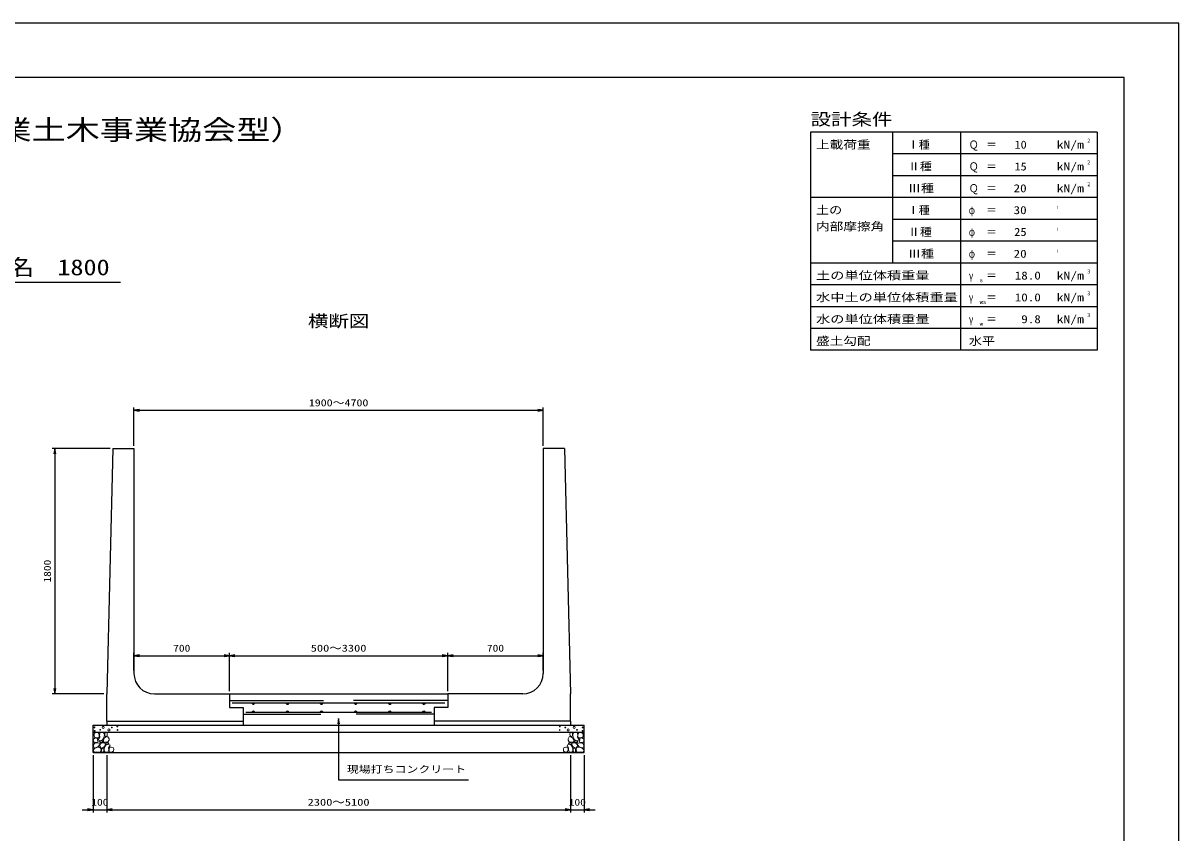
# Model space of a CAD drawing. Units: millimetres at full size. Extents: x 0 to 16820, y 0 to 11880.
# Drawn here: x 8347 to 16820, y 5940 to 11880 of the extents above; entities that cross this region are included whole.
import ezdxf
from ezdxf.enums import TextEntityAlignment as Align

# ---------------------------------------------------------------- set-up
doc = ezdxf.new("R2010")
doc.units = ezdxf.units.MM
for name, color, linetype, lineweight in [('0_2', 7, 'Continuous', 25), ('D-DCR-HCHn', 4, 'Continuous', 9), ('D-STR-STRn', 1, 'Continuous', 25), ('D-STR-TXT', 7, 'Continuous', 25), ('D-TTL', 2, 'Continuous', 25), ('D-TTL-FRAM', 2, 'Continuous', 25), ('D-TTL-LINE', 7, 'Continuous', 25), ('D-TTL-TXT', 7, 'Continuous', 25)]:
    doc.layers.add(name, color=color, linetype=linetype, lineweight=lineweight)
doc.styles.add('ＭＳ ゴシック', font='')
doc.styles.get('ＭＳ ゴシック').set_extended_font_data('MS Gothic')

# ---------------------------------------------------------------- blocks, each defined once
blk = doc.blocks.new('open_arrow')
at = {"color": 0, "linetype": 'Continuous', "lineweight": -2}
blk.add_lwpolyline([(7.5, 1.25), (0, 0), (7.5, -1.25)], dxfattribs=at)

msp = doc.modelspace()

# ---------------------------------------------------------------- linework, layer by layer
at = {"layer": '0_2'}
for p, q in [((9160, 8780), (9160, 9060)), ((9160, 9040), (12160, 9040)), ((12160, 8780), (12160, 9060)), ((8985, 8760), (8560, 8760)), ((8580, 8760), (8580, 6960)), ((9160, 7130), (9160, 7260)), ((9160, 7240), (9860, 7240)), ((9860, 6980), (9860, 7260)), ((9860, 6980), (9860, 7260)), ((9860, 7240), (11460, 7240)), ((11460, 6980), (11460, 7260)), ((11460, 6980), (11460, 7260)), ((11460, 7240), (12160, 7240)), ((12160, 7130), (12160, 7260)), ((8940, 6960), (8560, 6960)), ((9860, 6910), (10550, 6910)), ((9880, 6894), (11440, 6894)), ((11460, 6910), (10770, 6910)), ((9960, 6810), (10530, 6810)), ((11340, 6823), (9980, 6823)), ((11360, 6810), (10790, 6810)), ((8860, 6510), (8860, 6090)), ((8960, 6510), (8960, 6090)), ((8960, 6510), (8960, 6090)), ((12360, 6510), (12360, 6090)), ((12360, 6510), (12360, 6090)), ((12460, 6510), (12460, 6090)), ((8780, 6110), (9040, 6110)), ((8960, 6110), (12360, 6110)), ((12280, 6110), (12540, 6110))]:
    msp.add_line(p, q, dxfattribs=at)
for centre in [(10035, 6887.5), (10285, 6887.5), (10535, 6887.5), (10785, 6887.5), (11035, 6887.5), (11285, 6887.5), (10035, 6829.5), (10285, 6829.5), (10535, 6829.5), (10785, 6829.5), (11035, 6829.5), (11285, 6829.5)]:
    msp.add_circle(centre, 6.5, dxfattribs=at)
at = {"layer": 'D-DCR-HCHn'}
for points in [[(8865.46, 6630.356), (8860.26, 6614.753), (8867.194, 6604.352), (8884.53, 6602.618), (8896.366, 6607.699), (8891.464, 6619.954), (8894.932, 6626.889), (8887.997, 6633.823), (8877.596, 6637.29)], [(8898.399, 6673.696), (8882.796, 6677.163), (8868.928, 6670.228), (8867.194, 6654.626), (8870.661, 6642.491), (8887.997, 6637.29), (8900.132, 6637.29), (8905.333, 6645.958), (8905.333, 6665.028)], [(8912.267, 6675.429), (8907.067, 6659.827), (8908.8, 6642.491), (8896.665, 6623.421), (8912.267, 6614.753), (8929.603, 6623.421), (8940.005, 6637.29), (8943.472, 6659.827), (8940.005, 6671.962), (8929.603, 6677.163)], [(8915.735, 6614.753), (8907.067, 6607.819), (8910.534, 6602.618), (8922.669, 6602.618), (8927.87, 6604.352), (8931.337, 6611.286), (8926.136, 6616.487)], [(8941.739, 6633.823), (8933.071, 6613.02), (8940.005, 6604.352), (8960.808, 6604.352), (8969.476, 6607.819), (8978.144, 6619.954), (8978.144, 6630.356), (8969.476, 6644.224), (8959.074, 6645.958)], [(8945.206, 6671.962), (8945.206, 6651.159), (8953.874, 6645.958), (8962.542, 6651.159), (8964.275, 6663.294), (8962.542, 6673.696), (8950.407, 6677.163)], [(12378.261, 6633.823), (12386.929, 6613.02), (12379.995, 6604.352), (12359.192, 6604.352), (12350.524, 6607.819), (12341.856, 6619.954), (12341.856, 6630.356), (12350.524, 6644.224), (12360.926, 6645.958)], [(12374.794, 6671.962), (12374.794, 6651.159), (12366.126, 6645.958), (12357.458, 6651.159), (12355.725, 6663.294), (12357.458, 6673.696), (12369.593, 6677.163)], [(12407.733, 6675.429), (12412.933, 6659.827), (12411.2, 6642.491), (12423.335, 6623.421), (12407.733, 6614.753), (12390.397, 6623.421), (12379.995, 6637.29), (12376.528, 6659.827), (12379.995, 6671.962), (12390.397, 6677.163)], [(12404.265, 6614.753), (12412.933, 6607.819), (12409.466, 6602.618), (12397.331, 6602.618), (12392.13, 6604.352), (12388.663, 6611.286), (12393.864, 6616.487)], [(12421.601, 6673.696), (12437.204, 6677.163), (12451.072, 6670.228), (12452.806, 6654.626), (12449.339, 6642.491), (12432.003, 6637.29), (12419.868, 6637.29), (12414.667, 6645.958), (12414.667, 6665.028)], [(12454.54, 6630.356), (12459.74, 6614.753), (12452.806, 6604.352), (12435.47, 6602.618), (12423.634, 6607.699), (12428.536, 6619.954), (12425.068, 6626.889), (12432.003, 6633.823), (12442.404, 6637.29)], [(8898.366, 6572.757), (8911.208, 6592.019), (8909.603, 6596.834), (8891.946, 6601.65), (8875.894, 6600.045), (8864.658, 6590.414), (8863.052, 6579.177), (8864.658, 6567.941), (8877.499, 6564.731)], [(8904.787, 6532.627), (8916.023, 6537.443), (8919.234, 6553.494), (8912.813, 6564.731), (8901.577, 6567.941), (8887.13, 6566.336), (8871.078, 6559.915), (8863.052, 6550.284), (8863.052, 6539.048), (8867.868, 6532.627), (8887.13, 6534.232)], [(8943.311, 6572.757), (8951.337, 6592.019), (8944.916, 6600.045), (8925.654, 6600.045), (8917.628, 6596.834), (8909.603, 6585.598), (8909.603, 6575.967), (8917.628, 6563.125), (8927.259, 6561.52)], [(8940.101, 6537.443), (8940.101, 6556.705), (8932.075, 6561.52), (8924.049, 6556.705), (8922.444, 6545.469), (8924.049, 6535.837), (8935.285, 6532.627)], [(8970.599, 6534.232), (8975.415, 6548.679), (8973.81, 6564.731), (8985.046, 6582.388), (8970.599, 6590.414), (8954.548, 6582.388), (8944.916, 6569.546), (8941.706, 6548.679), (8944.916, 6537.443), (8954.548, 6532.627)], [(8967.389, 6590.414), (8975.415, 6596.834), (8972.204, 6601.65), (8960.968, 6601.65), (8956.153, 6600.045), (8952.942, 6593.624), (8957.758, 6588.808)], [(8983.441, 6535.837), (8997.887, 6532.627), (9010.729, 6539.048), (9012.334, 6553.494), (9009.124, 6564.731), (8993.072, 6569.546), (8981.836, 6569.546), (8977.02, 6561.52), (8977.02, 6543.863)], [(12336.559, 6535.837), (12322.113, 6532.627), (12309.271, 6539.048), (12307.666, 6553.494), (12310.876, 6564.731), (12326.928, 6569.546), (12338.164, 6569.546), (12342.98, 6561.52), (12342.98, 6543.863)], [(12349.401, 6534.232), (12344.585, 6548.679), (12346.19, 6564.731), (12334.954, 6582.388), (12349.401, 6590.414), (12365.452, 6582.388), (12375.084, 6569.546), (12378.294, 6548.679), (12375.084, 6537.443), (12365.452, 6532.627)], [(12352.611, 6590.414), (12344.585, 6596.834), (12347.796, 6601.65), (12359.032, 6601.65), (12363.847, 6600.045), (12367.058, 6593.624), (12362.242, 6588.808)], [(12376.689, 6572.757), (12368.663, 6592.019), (12375.084, 6600.045), (12394.346, 6600.045), (12402.372, 6596.834), (12410.397, 6585.598), (12410.397, 6575.967), (12402.372, 6563.125), (12392.741, 6561.52)], [(12379.899, 6537.443), (12379.899, 6556.705), (12387.925, 6561.52), (12395.951, 6556.705), (12397.556, 6545.469), (12395.951, 6535.837), (12384.715, 6532.627)], [(12415.213, 6532.627), (12403.977, 6537.443), (12400.766, 6553.494), (12407.187, 6564.731), (12418.423, 6567.941), (12432.87, 6566.336), (12448.922, 6559.915), (12456.948, 6550.284), (12456.948, 6539.048), (12452.132, 6532.627), (12432.87, 6534.232)], [(12421.634, 6572.757), (12408.792, 6592.019), (12410.397, 6596.834), (12428.054, 6601.65), (12444.106, 6600.045), (12455.342, 6590.414), (12456.948, 6579.177), (12455.342, 6567.941), (12442.501, 6564.731)]]:
    msp.add_lwpolyline(points, close=True, dxfattribs=at)
for centre, radius in [((8870.727, 6713.955), 3), ((8912.292, 6695.752), 3), ((8933.336, 6713.955), 7.5), ((8976.664, 6694.961), 7.5), ((8997.708, 6713.164), 3), ((9038.131, 6720.006), 3), ((9039.273, 6694.961), 3), ((12280.727, 6694.961), 3), ((12281.869, 6720.006), 3), ((12322.292, 6713.164), 3), ((12343.336, 6694.961), 7.5), ((12386.664, 6713.955), 7.5), ((12407.708, 6695.752), 3), ((12449.273, 6713.955), 3), ((8871.869, 6688.91), 3), ((12448.131, 6688.91), 3)]:
    msp.add_circle(centre, radius, dxfattribs=at)
at = {"layer": 'D-STR-STRn'}
for p, q in [((9005, 8760), (8960, 6960)), ((9005, 8760), (9160, 8760)), ((9160, 8760), (9160, 7110)), ((12315, 8760), (12160, 8760)), ((12160, 8760), (12160, 7110)), ((12315, 8760), (12360, 6960)), ((8960, 6760), (8960, 6960)), ((9310, 6960), (9860, 6960)), ((9860, 6960), (9860, 6860)), ((9860, 6960), (11460, 6960)), ((12010, 6960), (11460, 6960)), ((11460, 6960), (11460, 6860)), ((12360, 6760), (12360, 6960)), ((9860, 6860), (9960, 6860)), ((9960, 6860), (9960, 6730)), ((11460, 6860), (11360, 6860)), ((11360, 6860), (11360, 6730)), ((8860, 6530), (8860, 6730)), ((8860, 6730), (12460, 6730)), ((8960, 6760), (9960, 6760)), ((8960, 6760), (8960, 6730)), ((12360, 6760), (11360, 6760)), ((12360, 6760), (12360, 6730)), ((12460, 6530), (12460, 6730)), ((8860, 6680), (12460, 6680)), ((8860, 6530), (12460, 6530))]:
    msp.add_line(p, q, dxfattribs=at)
for centre, start, end in [((9310, 7110), 180, 270), ((12010, 7110), 270, 0)]:
    msp.add_arc(centre, 150, start, end, dxfattribs=at)
at = {"layer": 'D-STR-TXT'}
msp.add_lwpolyline([(10660, 6780), (10660, 6330), (10700, 6330), (11612.234, 6330)], dxfattribs=at)
at = {"layer": 'D-TTL'}
for points in [[(0, 0), (16820, 0), (16820, 11880), (0, 11880)], [(400, 400), (16420, 400), (16420, 11480), (400, 11480)]]:
    msp.add_lwpolyline(points, close=True, dxfattribs=at)
at = {"layer": 'D-TTL-FRAM'}
for p, q in [((16220, 11080), (14120, 11080)), ((14120, 11080), (14120, 9480)), ((16220, 11080), (16220, 9480)), ((16220, 9480), (14120, 9480))]:
    msp.add_line(p, q, dxfattribs=at)
at = {"layer": 'D-TTL-LINE'}
for p, q in [((14720, 11080), (14720, 10120)), ((15220, 11080), (15220, 9480)), ((16220, 10920), (14720, 10920)), ((16220, 10760), (14720, 10760)), ((16220, 10600), (14120, 10600)), ((16220, 10440), (14720, 10440)), ((16220, 10280), (14720, 10280)), ((16220, 10120), (14120, 10120)), ((16220, 9960), (14120, 9960)), ((16220, 9800), (14120, 9800)), ((16220, 9640), (14120, 9640))]:
    msp.add_line(p, q, dxfattribs=at)
at = {"layer": 'D-TTL-TXT'}
msp.add_line((7760, 9980), (9060, 9980), dxfattribs=at)

# ---------------------------------------------------------------- block references
at = {"layer": '0_2', "xscale": 5.33, "yscale": 5.33}
for p in [(9160, 9040), (9160, 7240), (9860, 7240), (11460, 7240), (8960, 6110), (8960, 6110), (12460, 6110)]:
    msp.add_blockref('open_arrow', p, dxfattribs=at)
for p, rotation in [((12160, 9040), 180), ((8580, 8760), 270), ((9860, 7240), 180), ((11460, 7240), 180), ((12160, 7240), 180), ((8580, 6960), 90), ((8860, 6110), 180), ((12360, 6110), 180), ((12360, 6110), 180)]:
    msp.add_blockref('open_arrow', p, dxfattribs=dict(at, rotation=rotation))
at = {"layer": 'D-STR-TXT', "xscale": 5.33, "yscale": 5.33, "rotation": 270}
msp.add_blockref('open_arrow', (10660, 6780), dxfattribs=at)

# ---------------------------------------------------------------- texts
at = {"layer": '0_2', "style": 'ＭＳ ゴシック'}
for s, width, p in [('1900～4700', 1.25, (10660, 9095)), ('700', 1.2, (9510, 7295)), ('500～3300', 1.3, (10660, 7295)), ('700', 1.2, (11810, 7295)), ('100', 1.2, (8910, 6165)), ('2300～5100', 1.3, (10660, 6165)), ('100', 1.2, (12410, 6165))]:
    msp.add_text(s, height=51.32, dxfattribs=dict(at, width=width)).set_placement(p, align=Align.MIDDLE_CENTER)
at = {"layer": '0_2', "style": 'ＭＳ ゴシック', "width": 1.2}
msp.add_text('1800', height=51.32, rotation=90, dxfattribs=at).set_placement((8525, 7860), align=Align.MIDDLE_CENTER)
at = {"layer": 'D-STR-TXT', "style": 'ＭＳ ゴシック', "width": 1.25}
msp.add_text('現場打ちコンクリート', height=51.32, dxfattribs=at).set_placement((10720, 6432.081), align=Align.TOP_LEFT)
at = {"layer": 'D-TTL-TXT', "style": 'ＭＳ ゴシック'}
for s, height, width, p in [('水路用Ｌ形（農業土木事業協会型）', 146.6, 1.25, (8410, 10980)), ('呼び名', 117.3, 1.2, (8140, 9995)), ('1800', 117.3, 1.2, (8790, 9995)), ('横断図', 87.98, 1.25, (10660, 9624))]:
    msp.add_text(s, height=height, dxfattribs=dict(at, width=width)).set_placement(p, align=Align.BOTTOM_CENTER)
for s, height, width, p in [('設計条件', 87.98, 1.25, (14120, 11104)), ('上載荷重', 58.65, 1.25, (14160, 10941.333)), ('Ｑ', 58.65, 0.9, (15280, 10941.333)), ('kN/m', 58.65, 1.25, (15924, 10941.333)), ('2', 29.33, 1.15, (16148, 10994.667)), ('＝', 58.65, 0.95, (15408, 10941.333)), ('Ⅱ種', 58.65, 1.1, (14833.333, 10781.333)), ('Ｑ', 58.65, 0.9, (15280, 10781.333)), ('kN/m', 58.65, 1.25, (15924, 10781.333)), ('2', 29.33, 1.15, (16148, 10834.667)), ('＝', 58.65, 0.95, (15408, 10781.333)), ('Ⅲ種', 58.65, 1.2, (14833.333, 10621.333)), ('Ｑ', 58.65, 0.9, (15280, 10621.333)), ('＝', 58.65, 0.95, (15408, 10621.333)), ('kN/m', 58.65, 1.25, (15924, 10621.333)), ('2', 29.33, 1.15, (16148, 10674.667)), ('土の', 58.65, 1.2, (14160, 10461.333)), ('φ', 58.65, 0.75, (15280, 10461.333)), ('＝', 58.65, 0.95, (15408, 10461.333)), ('°', 58.65, 0.3, (15924, 10461.333)), ('内部摩擦角', 58.65, 1.25, (14160, 10341.333)), ('Ⅱ種', 58.65, 1.1, (14833.333, 10301.333)), ('φ', 58.65, 0.75, (15280, 10301.333)), ('＝', 58.65, 0.95, (15408, 10301.333)), ('°', 58.65, 0.3, (15924, 10301.333)), ('Ⅲ種', 58.65, 1.2, (14833.333, 10141.333)), ('φ', 58.65, 0.75, (15280, 10141.333)), ('＝', 58.65, 0.95, (15408, 10141.333)), ('°', 58.65, 0.3, (15924, 10141.333)), ('土の単位体積重量', 58.65, 1.3, (14160, 9981.333)), ('γ', 58.65, 0.75, (15280, 9981.333)), ('s', 29.33, 1.15, (15360, 9970.667)), ('＝', 58.65, 0.95, (15408, 9981.333)), ('kN/m', 58.65, 1.25, (15924, 9981.333)), ('3', 29.33, 1.15, (16148, 10034.667)), ('水中土の単位体積重量', 58.65, 1.3, (14160, 9821.333)), ('γ', 58.65, 0.75, (15280, 9821.333)), ('ws', 29.33, 1.2, (15360, 9810.667)), ('＝', 58.65, 0.95, (15408, 9821.333)), ('kN/m', 58.65, 1.25, (15924, 9821.333)), ('3', 29.33, 1.15, (16148, 9874.667)), ('水の単位体積重量', 58.65, 1.3, (14160, 9661.333)), ('3', 29.33, 1.15, (16148, 9714.667)), ('γ', 58.65, 0.75, (15280, 9661.333)), ('w', 29.33, 1.25, (15360, 9650.667)), ('＝', 58.65, 0.95, (15408, 9661.333)), ('kN/m', 58.65, 1.25, (15924, 9661.333)), ('盛土勾配', 58.65, 1.25, (14160, 9501.333)), ('水平', 58.65, 1.2, (15280, 9501.333))]:
    msp.add_text(s, height=height, dxfattribs=dict(at, width=width)).set_placement(p, align=Align.BOTTOM_LEFT)
for p in [(14833.333, 10941.333), (14833.333, 10461.333)]:
    msp.add_text('Ⅰ種', height=58.65, dxfattribs=at).set_placement(p, align=Align.BOTTOM_LEFT)
for s, width, p in [('10', 1.1, (15704, 10941.333)), ('15', 1.1, (15704, 10781.333)), ('20', 1.2, (15704, 10621.333)), ('30', 1.2, (15704, 10461.333)), ('25', 1.15, (15704, 10301.333)), ('20', 1.2, (15704, 10141.333)), ('18.0', 1.2, (15808, 9981.333)), ('10.0', 1.2, (15808, 9821.333)), ('9.8', 1.2, (15808, 9661.333))]:
    msp.add_text(s, height=58.65, dxfattribs=dict(at, width=width)).set_placement(p, align=Align.BOTTOM_RIGHT)

doc.saveas('drawing.dxf')
